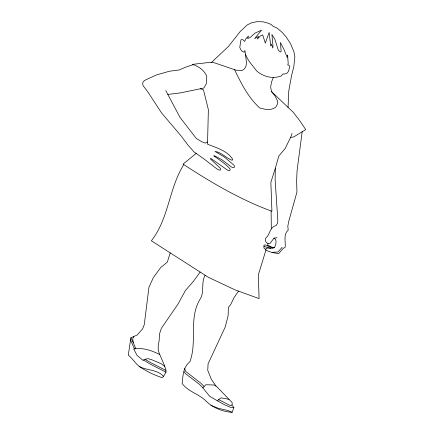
<?xml version="1.0" encoding="UTF-8"?>
<svg xmlns="http://www.w3.org/2000/svg" width="434" height="434" viewBox="0 0 434 434"><rect width="100%" height="100%" fill="white"/><g stroke="black" fill="none" stroke-linecap="round" stroke-linejoin="round"><path stroke-width="0.65" d="M193.217 64.644L185.242 67.324L179.237 69.966L169.477 71.214L156.251 74.995L144.56 80.431L143.128 81.993L142.607 83.67L143.193 85.786L147.636 91.607L161.508 112.856L181.417 136.314L187.748 144.81L193.976 151.878L203.622 158.67L217.835 169.623L220.212 170.226L220.684 169.179L220.298 168.251L210.164 158.703L211.027 158.556L227.845 170.345L229.098 170.741L229.814 170.508L230.226 169.195C225.799 163.824 219.349 159.945 213.74 155.779L215.275 156.148L222.013 159.81L231.485 167.019L232.825 167.708L234.3 167.41L234.463 166.108L233.823 165.077L224.373 157.048L214.971 151.412C221.72 152.329 226.13 158.285 232.174 160.292L232.754 159.403C227.389 150.669 216.403 147.902 207.523 144.153L208.374 109.683L203.475 89.871L200.367 88.758M288.057 107.355L288.767 90.983L291.637 75.223L293.737 67.102L294.865 56.962L293.889 51.586L290.449 43.552L286.082 36.825L282.187 32.398L277.131 28.123L273.029 26.224L271.12 24.499L268.467 23.284L262.912 21.792L256.912 21.7L251.888 22.644L247.266 24.901L240.29 31.422L228.447 46.443L211.488 62.409M170.247 252.903L167.334 262.082L160.716 267.528L153.3 277.684L148.933 287.313L144.278 324.589L142.656 328.777L137.193 334.988L130.851 337.815L128.29 355.126C132.468 358.403 135.077 363.106 139.2 366.442C146.263 371.178 154.075 375.041 162.159 377.672L163.596 376.37L165.956 372.155L166.13 370.544L150.576 362.574L145.054 359.314L142.949 360.312L137.09 355.424L133.705 349.007C142.612 347.271 151.829 350.585 159.755 354.497L164.871 366.404L161.139 363.67L152.074 359.878L147.961 358.603L145.054 359.314M302.173 131.757L297.084 170.508L296.628 180.685L296.943 192.088L288.605 221.888L287.818 226.266L288.209 230.118C283.158 234.49 285.686 241.472 285.214 247.136L282.984 248.644L278.704 253.597C274.44 253.06 269.698 252.214 265.939 250.103L265.803 249.279L266.319 248.286C268.928 247.689 271.689 248.649 274.348 247.76C275.818 245.281 276.398 242.378 275.731 239.541L273.995 238.098L270.17 243.338L268.06 243.637L266.237 242.432L265.353 240.61L265.706 238.12C270.236 234.61 269.487 227.004 276.116 225.577L277.489 223.277L277.852 220.863L275.113 179.486L275.319 168.224L278.845 155.985L285.165 148.493L290.601 137.404L292.06 133.444M184.07 371.575L185.356 373.555L199.352 384.264L202.879 387.931L209.655 396.307L217.591 400.935L218.535 399.557L230.074 405.454L231.854 405.112L233.91 407.51L232.125 412.3C222.208 411.747 211.971 407.412 205.081 400.11C198.007 393.784 187.759 391.262 182.144 383.455C182.964 375.866 183.126 366.839 189.837 361.853C197.427 341.9 188.633 319.066 199.586 300.013C205.065 292.592 200.622 282.897 205.146 275.243M272.563 248.015L267.496 245.818L268.06 243.637M265.939 250.103L258.36 274.787L259.076 298.608L234.935 289.814L208.515 277.397L151.352 240.805C168.956 218.486 168.853 188.34 183.81 164.616M275.319 168.224L270.859 182.416L271.923 211.271C240.365 199.738 211.098 182.443 183.039 164.123L196.163 153.419M231.854 405.112L232.298 403.935L231.978 402.378L216.414 386.303L214 384.991L205.797 384.741L202.879 387.931M273.415 77.29L271.494 82.075L270.648 86.99L271.5 91.579L275.031 95.968L277.793 101.496L277.429 104.16L275.758 107.155C271.109 110.844 264.87 109.46 259.673 107.92C248.161 97.411 241.25 83.48 234.561 69.684L214.266 62.751L210.631 62.306L192.457 64.368C198.484 66.25 204.333 70.227 206.768 76.254L206.28 83.849L203.774 88.048L180.696 92.854L167.812 94.428M165.381 370.159L165.918 369.074L164.388 366.052M133.873 336.654L132.75 338.607L133.249 342.551L135.761 348.703M238.472 291.1L234.007 297.719L230.573 304.82L228.409 307.245L228.1 315.865L225.219 327.003L208.076 363.866L207.734 370.37L211.293 379.207L215.969 386.059M200.155 272.047L193.146 281.688L185.47 290.427L177.935 304.229L161.41 328.207L159.555 333.757L159.099 341.043L158.171 346.012L158.264 350.596L159.755 354.497M282.143 247.272L277.961 251.98L272.151 252.349M267.843 245.969L268.304 245.595L269.058 245.736L272.623 247.526L274.554 247.266M218.535 399.557L221.291 397.875L229.016 399.318M207.609 142.021L205.293 143.101L201.376 141.549L196.249 138.397L179.958 117.31L165.777 90.603M245.053 51.917C242.167 52.758 240.61 49.547 239.78 47.36L240.93 39.939L241.516 39.543L242.959 39.733L244.635 41.485L245.856 38.751L248.476 36.011L247.63 38.626L250.369 37.297L254.856 33.201L261.561 30.12L254.655 38.604L258.572 36.375L257.351 39.109L260.248 36.082L262.684 34.85L265.32 43.145L269.134 32.441L270.713 45.961L271.348 44.132L272.84 48.022L272.991 45.874L271.906 34.492L274.765 39L278.313 50.214L280.337 52.037L281.161 51.342L280.391 42.483L283.771 49.026L287.21 57.527L287.612 55.037L288.192 63.407L287.769 65.051L288.805 65.073L289.793 66.473L289.017 69.467L288.35 71.485L287.297 72.966L284.14 74.198L283.18 73.823L281.037 76.037C272.633 79.113 263.085 76.753 256.537 70.813C251.975 64.525 245.367 58.471 244.819 50.279M290.601 137.404L293.693 136.949L305.71 129.592L299.856 120.885L293.449 112.498L271.5 91.579M273.995 238.098L276.941 237.74M233.91 407.51L230.346 407.266L225.289 405.123L217.591 400.935M234.561 69.684L236.682 70.275L242.291 70.362C248.519 67.368 245.915 59.485 245.378 54.201M270.675 248.308L264.594 246.61L263.899 246.908L263.943 248.042L265.852 249.566M139.2 366.442C146.925 370.614 157.58 369.475 163.596 376.37M210.799 405.329L218.416 408.307L227.904 410.51L232.125 412.3M267.496 245.818L265.418 244.895L264.132 245.069L263.791 245.986L264.17 246.794M165.956 372.155L150.224 364.121L143.551 360.03M204.018 386.374L200.557 382.962L185.703 371.412L184.694 368.553M130.851 337.815L133.249 342.551M130.352 339.61L134.469 348.893M271.114 210.978L271.315 228.827"/></g></svg>
